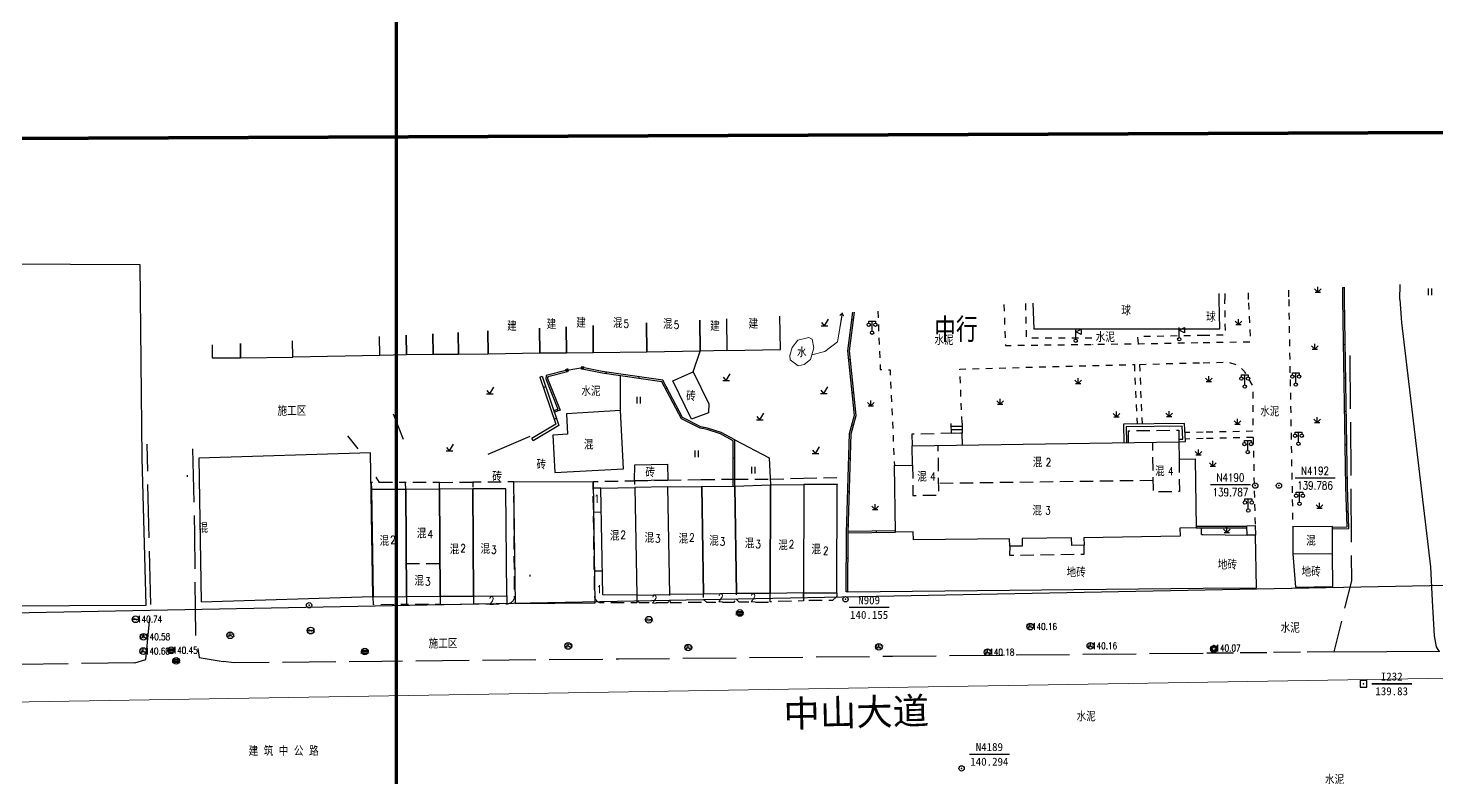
# Model space of a CAD drawing. Extents: x 529262 to 576451, y 2694391 to 2717535.
# Drawn here: x 566188.9 to 566400.1, y 2709680.9 to 2709793.3 of the extents above; entities that cross this region are included whole.
import ezdxf
from ezdxf.enums import TextEntityAlignment as Align
from ezdxf.xclip import XClip

# ---------------------------------------------------------------- set-up
doc = ezdxf.new("R2010")
doc.units = 0
doc.header["$XCLIPFRAME"] = 0
for name, pattern in [('X2', [10, 8, -2]), ('X3', [5, 4, -1]), ('X5', [3, 2, -1]), ('X6', [2, 1, -1])]:
    doc.linetypes.add(name, pattern=pattern)
for name, color, linetype in [('a红线图', 1, 'Continuous'), ('COMPONENT', 8, 'Continuous'), ('DLDW', 8, 'Continuous'), ('DLSS', 4, 'Continuous'), ('DMTZ', 8, 'Continuous'), ('GCD', 8, 'Continuous'), ('GXYZ', 8, 'Continuous'), ('JMD', 8, 'Continuous'), ('KZD', 8, 'Continuous'), ('PP-COM', 7, 'Continuous'), ('RD-中线', 40, 'Continuous'), ('RD-红线', 7, 'Continuous'), ('RD-路名', 7, 'Continuous'), ('ZBTZ', 8, 'Continuous'), ('ZJ', 7, 'Continuous')]:
    doc.layers.add(name, color=color, linetype=linetype)
doc.layers.add('SXSS', color=5, linetype='Continuous', lineweight=0)
doc.layers.add('尺寸标注', color=7, linetype='Continuous', lineweight=18)
doc.styles.add('HZ', font='rs.shx', dxfattribs={"width": 0.8, "bigfont": 'hztxt.shx'})
doc.styles.add('romanc', font='romanc.shx', dxfattribs={"width": 0.8})
doc.styles.add('宋体', font='', dxfattribs={"width": 0.75})
doc.styles.add('黑体', font='simhei.ttf')
doc.styles.get('宋体').set_extended_font_data('SimSun')
doc.linetypes.add('10421', pattern='A,2,[150,AAA.SHX,S=0.5,R=0,X=0,Y=0.5],1e-11', length=2)
doc.linetypes.add('1161', pattern='A,0,[149,AAA.SHX,S=0.15,R=0,X=0,Y=0],-1.6', length=1.6)
doc.linetypes.add('445', pattern='A,8,-0.5,[147,AAA.SHX,S=1,R=0,X=0,Y=0],-1.5', length=10)

# ---------------------------------------------------------------- blocks, each defined once
blk = doc.blocks.new('A$C19FD0107')
at = {"layer": 'RD-中线', "color": 8, "linetype": 'Continuous', "flags": 128}
for points in [[(-4490.73, 14139.44, 0), (-4490.29, 14139.42)], [(-3818.25, 14086.17, 0), (-3817.74, 14086.17)]]:
    blk.add_lwpolyline(points, format="xyb", dxfattribs=at)
at = {"layer": 'RD-红线', "color": 8, "linetype": 'Continuous', "flags": 128}
blk.add_lwpolyline([(-4373.42, 15323.41), (-4876.44, 15313.69)], dxfattribs=at)
blk = doc.blocks.new('GC200')
at = {"linetype": 'Continuous', "const_width": 0.2, "flags": 128}
blk.add_lwpolyline([(-0.1, 0, 1), (0.1, 0, 1)], format="xyb", close=True, dxfattribs=at)
blk = doc.blocks.new('gc019')
for p, q in [((0, 0.5), (0, 3.5)), ((0, 2.7), (1.6, 3.5)), ((1.6, 1.9), (0, 2.7)), ((1.6, 3.5), (1.6, 1.9))]:
    blk.add_line(p, q)
blk.add_circle((0, 0), 0.5)
blk = doc.blocks.new('gc097')
at = {"color": 8}
for p, q in [((-1, 2.9), (-1, 3.5)), ((-1, 3.5), (1, 3.5)), ((0, 0.5), (0, 3.5)), ((1, 3.5), (1, 2.9))]:
    blk.add_line(p, q, dxfattribs=at)
for centre in [(-1, 2.4), (0, 0), (1, 2.4)]:
    blk.add_circle(centre, 0.5, dxfattribs=at)
blk = doc.blocks.new('gc086')
at = {"color": 8}
for p, q in [((0, 0), (7, 0)), ((7, 0), (6.18, 0.57)), ((7, 0), (6.18, -0.57))]:
    blk.add_line(p, q, dxfattribs=at)
blk = doc.blocks.new('gc124')
at = {"color": 8}
for p, q in [((-1, 1), (0, 0)), ((-0.8, 0), (0.8, 0)), ((0, 0), (0, 1.6)), ((0, 0), (1, 1))]:
    blk.add_line(p, q, dxfattribs=at)
blk = doc.blocks.new('gc002')
at = {"color": 8, "const_width": 1}
blk.add_lwpolyline([(-0.5, 0), (0.5, 0)], dxfattribs=at)
blk = doc.blocks.new('gc121')
at = {"color": 8}
for p, q in [((-0.5, -1), (-0.5, 1)), ((0.5, -1), (0.5, 1))]:
    blk.add_line(p, q, dxfattribs=at)
blk = doc.blocks.new('gc123')
at = {"color": 8}
for p, q in [((-1, 0), (1, 0)), ((0, 0), (-0.8, 1)), ((0, 0), (1.2, 2))]:
    blk.add_line(p, q, dxfattribs=at)
blk = doc.blocks.new('gc117')
at = {"color": 8}
blk.add_circle((0, 0), 0.8, dxfattribs=at)
blk.add_point((0, 0), dxfattribs=at)
blk = doc.blocks.new('gc115')
at = {"color": 8}
blk.add_lwpolyline([(-1, -1), (1, -1), (1, 1), (-1, 1)], close=True, dxfattribs=at)
blk.add_point((0, 0), dxfattribs=at)
blk = doc.blocks.new('gcbj0101')
blk.add_line((-1, 0), (1, 0))
blk.add_circle((0, 0), 1)
blk = doc.blocks.new('gcbj0103')
for p, q in [((-1, 0), (1, 0)), ((-0.9, 0.43), (0.9, 0.43)), ((-0.88, -0.47), (0.88, -0.47))]:
    blk.add_line(p, q)
blk.add_circle((0, 0), 1)
blk = doc.blocks.new('gcbj0107')
for q in [(-0.87, -0.5), (0, 1), (0.87, -0.5)]:
    blk.add_line((0, 0), q)
blk.add_circle((0, 0), 1)
blk = doc.blocks.new('*U11')
at = {"linetype": 'Continuous'}
for points in [[(-1.14, -0.07), (-0.87, -0.76), (-1.13, 0.09)], [(-1.13, 0.09), (-0.73, -0.88), (-1.09, 0.24)], [(-0.73, -0.88), (-1.13, 0.09), (-0.87, -0.76)], [(-0.36, 0.24), (-0.55, 0.84), (-1.09, 0.24)], [(-0.73, 0.74), (-1.09, 0.24), (-0.55, 0.84)], [(-1.09, 0.24), (-0.73, 0.74), (-1.01, 0.43)], [(-0.5, -0.19), (-1.09, 0.24), (-0.73, -0.88)], [(-0.88, 0.6), (-1.01, 0.43), (-0.73, 0.74)], [(-0.55, 0.84), (-0.36, 0.24), (-0.35, 0.91)], [(-0.14, 0.93), (-0.35, 0.91), (-0.36, 0.24)], [(-0.14, 0.93), (0.09, 0.24), (0.07, 0.91)], [(0.81, 0.24), (0.07, 0.91), (0.09, 0.24)], [(0.07, 0.91), (0.81, 0.24), (0.27, 0.84)], [(0.22, -0.19), (0.45, -0.88), (0.81, 0.24)], [(0.73, 0.43), (0.27, 0.84), (0.81, 0.24)], [(0.27, 0.84), (0.73, 0.43), (0.45, 0.74)], [(0.6, 0.6), (0.45, 0.74), (0.73, 0.43)], [(0.59, -0.76), (0.81, 0.24), (0.45, -0.88)], [(0.81, 0.24), (0.59, -0.76), (0.85, 0.09)], [(0.7, -0.61), (0.85, 0.09), (0.59, -0.76)], [(0.85, 0.09), (0.7, -0.61), (0.86, -0.07)], [(-0.87, -0.76), (-1.14, -0.07), (-0.98, -0.61)], [(-1.12, -0.26), (-0.98, -0.61), (-1.14, -0.07)], [(-0.98, -0.61), (-1.12, -0.26), (-1.07, -0.44)], [(-0.73, -0.88), (-0.55, -0.98), (-0.14, -0.45)], [(-0.35, -1.05), (-0.14, -0.45), (-0.55, -0.98)], [(-0.14, -0.45), (-0.35, -1.05), (0.45, -0.88)], [(-0.14, -1.07), (0.45, -0.88), (-0.35, -1.05)], [(0.45, -0.88), (-0.14, -1.07), (0.27, -0.98)], [(0.07, -1.05), (0.27, -0.98), (-0.14, -1.07)], [(0.79, -0.44), (0.86, -0.07), (0.7, -0.61)], [(0.86, -0.07), (0.79, -0.44), (0.84, -0.26)]]:
    blk.add_solid(points, dxfattribs=at)
blk = doc.blocks.new('gcbj0112')
at = {"linetype": 'Continuous'}
for p, q in [((-1.09, 0.24), (-0.5, -0.19)), ((-0.36, 0.24), (-1.09, 0.24)), ((-0.14, 0.93), (-0.36, 0.24)), ((0.09, 0.24), (-0.14, 0.93)), ((0.81, 0.24), (0.09, 0.24)), ((0.22, -0.19), (0.81, 0.24)), ((-0.5, -0.19), (-0.73, -0.88)), ((-0.73, -0.88), (-0.14, -0.45)), ((-0.14, -0.45), (0.45, -0.88)), ((0.45, -0.88), (0.22, -0.19))]:
    blk.add_line(p, q, dxfattribs=at)
blk.add_circle((-0.14, -0.07), 1, dxfattribs=at)
for p in [(-1.09, 0.24), (-0.14, 0.93), (0.81, 0.24), (-0.73, -0.88), (0.45, -0.88)]:
    blk.add_point(p, dxfattribs=at)
blk.add_blockref('*U11', (0, 0), dxfattribs=at)

msp = doc.modelspace()

# ---------------------------------------------------------------- linework, layer by layer
at = {"const_width": 0.5}
for points in [[(565672.321, 2710278.301), (565672.585, 2709559.658), (565998.518, 2709559.806), (565998.431, 2709633.053), (566244.06, 2709633.048), (566244.009, 2710277.359), (565672.321, 2710278.301)], [(566028.964, 2709839.461), (565876.265, 2709839.261), (565876.394, 2709267.88), (566408.228, 2709267.964), (566408.154, 2709339.933), (566653.935, 2709340), (566653.753, 2709778.668), (566028.899, 2709776.063), (566028.964, 2709839.461)]]:
    msp.add_lwpolyline(points, dxfattribs=at)
at = {"layer": 'a红线图', "color": 8, "linetype": 'Continuous', "lineweight": 0, "flags": 128}
msp.add_lwpolyline([(564727.349, 2709667.84), (566620.304, 2709699.43)], dxfattribs=at)
msp.add_lwpolyline([(564727.349, 2709667.84), (566620.304, 2709699.43)], dxfattribs=at)
at = {"layer": 'DLDW', "color": 252, "linetype": '1161', "flags": 128}
for points in [[(566367.423, 2709752.568), (566367.403, 2709753.454)], [(566339.47, 2709752.03), (566339.614, 2709748.164), (566364.998, 2709748.176)], [(566364.998, 2709748.176), (566367.518, 2709748.177), (566367.423, 2709752.568)]]:
    msp.add_lwpolyline(points, dxfattribs=at)
at = {"layer": 'DLSS', "linetype": 'X6', "flags": 128}
for points, elevation in [([(566368.268, 2709753.499), (566368.283, 2709752.568)], 138.951), ([(566371.819, 2709752.568), (566371.791, 2709753.678)], 138.951), ([(566377.808, 2709753.985), (566377.84, 2709752.568)], 138.882), ([(566316.246, 2709750.846), (566316.615, 2709742.099), (566318.082, 2709742.024), (566318.735, 2709727.672)], 138.967), ([(566335.14, 2709751.809), (566335.379, 2709745.679), (566355.331, 2709745.946), (566364.998, 2709746.124)], 138.963), ([(566338.379, 2709751.974), (566338.505, 2709746.825), (566348.422, 2709746.82), (566348.435, 2709745.82)], 138.963), ([(566364.998, 2709746.124), (566372.158, 2709746.255), (566371.819, 2709752.568)], 138.963), ([(566364.998, 2709747.229), (566368.365, 2709747.292), (566368.283, 2709752.568)], 138.955), ([(566377.84, 2709752.568), (566378.451, 2709718.471)], 138.882), ([(566355.331, 2709745.946), (566355.218, 2709747.047), (566364.998, 2709747.229)], 138.955), ([(566354.703, 2709742.831), (566355.107, 2709733.886)], 138.928), ([(566355.469, 2709742.851), (566355.877, 2709733.896)], 138.932), ([(566364.998, 2709732.673), (566362.314, 2709732.624)], 139.437), ([(566372.477, 2709732.811), (566364.998, 2709732.673)], 139.437), ([(566372.498, 2709731.888), (566364.998, 2709731.711)], 139.47), ([(566364.998, 2709731.711), (566362.365, 2709731.649)], 139.47)]:
    msp.add_lwpolyline(points, dxfattribs=dict(at, elevation=elevation))
at = {"layer": 'DLSS', "linetype": 'Continuous', "flags": 128}
for points, elevation in [([(566394.523, 2709752.568), (566394.561, 2709754.839)], 139.326), ([(566394.523, 2709752.568), (566394.767, 2709749.13), (566399.109, 2709712.467), (566399.35, 2709707.416)], 139.625), ([(566399.35, 2709707.416), (566399.663, 2709702.166), (566399.943, 2709700.485), (566400.345, 2709699.862)], 139.625)]:
    msp.add_lwpolyline(points, dxfattribs=dict(at, elevation=elevation))
at = {"layer": 'DLSS', "linetype": 'X6', "flags": 128}
for points in [[(566328.875, 2709734.021), (566328.555, 2709742.148), (566354.703, 2709742.831)], [(566355.469, 2709742.851), (566364.998, 2709743.099)], [(566364.998, 2709743.099), (566368.702, 2709743.196), (566369.956, 2709742.803), (566370.646, 2709742.343), (566371.169, 2709741.852), (566372.44, 2709739.6), (566372.477, 2709732.811)], [(566372.498, 2709731.888), (566372.811, 2709718.69)]]:
    msp.add_lwpolyline(points, dxfattribs=at)
at = {"layer": 'DLSS', "linetype": 'X2', "elevation": 140.113, "flags": 128}
msp.add_lwpolyline([(566387.033, 2709744.167), (566387.237, 2709710.368), (566384.59, 2709699.722)], dxfattribs=at)
at = {"layer": 'DLSS', "linetype": 'X2', "flags": 128}
for points in [[(566204.887, 2709698.108), (566206.527, 2709698.575), (566207.277, 2709706.346), (566206.692, 2709730.879)], [(566213.515, 2709730.197), (566213.808, 2709717.287), (566213.954, 2709702.309), (566214.526, 2709698.912), (566218.081, 2709698.299)], [(566204.887, 2709698.108), (566187.443, 2709697.855), (566168.499, 2709697.734), (566161.413, 2709697.707)], [(566364.998, 2709699.519), (566318.442, 2709699.045), (566277.409, 2709698.642), (566241.898, 2709698.309), (566219.778, 2709698.088), (566218.081, 2709698.299)]]:
    msp.add_lwpolyline(points, dxfattribs=at)
at = {"layer": 'DLSS', "linetype": 'X3', "flags": 128}
msp.add_lwpolyline([(566384.59, 2709699.722), (566364.998, 2709699.519)], dxfattribs=at)
at = {"layer": 'DMTZ', "linetype": '10421', "flags": 128}
for points, elevation in [([(566243.584, 2709735.419), (566245.113, 2709731.65)], 139.956), ([(566264.055, 2709732.011), (566257.796, 2709729.341)], 139.762)]:
    msp.add_lwpolyline(points, dxfattribs=dict(at, elevation=elevation))
at = {"layer": 'JMD', "linetype": 'Continuous'}
for p, q in [((566385.976, 2709752.568), (566385.944, 2709754.4)), ((566386.195, 2709754.329), (566385.945, 2709754.325)), ((566386.254, 2709750.804, 140.106), (566386.004, 2709750.8, 140.106)), ((566312.601, 2709749.49, 140.525), (566312.353, 2709749.522, 140.525)), ((566386.334, 2709745.805, 140.106), (566386.084, 2709745.801, 140.106)), ((566312.132, 2709743.561, 140.098), (566311.884, 2709743.534, 140.098)), ((566265.564, 2709740.947, 139.865), (566265.942, 2709741.076, 139.865)), ((566266.507, 2709740.962, 140.379), (566266.755, 2709740.93, 140.379)), ((566275.453, 2709741.691, 138.122), (566275.418, 2709741.444, 138.122)), ((566280.403, 2709740.99, 138.122), (566280.368, 2709740.743, 138.122)), ((566386.415, 2709740.806, 140.106), (566386.165, 2709740.802, 140.106)), ((566266.096, 2709739.384, 139.865), (566266.475, 2709739.513, 139.865)), ((566284.645, 2709739.279, 138.122), (566284.424, 2709739.162, 138.122)), ((566312.658, 2709738.588, 140.098), (566312.409, 2709738.562, 140.098)), ((566268.191, 2709736.087, 140.379), (566268.284, 2709735.855, 140.379)), ((566267.708, 2709734.651, 139.865), (566268.086, 2709734.78, 139.865)), ((566327.271, 2709732.505), (566327.238, 2709733.998)), ((566328.875, 2709734.021), (566328.896, 2709732.541)), ((566386.495, 2709735.806, 140.106), (566386.245, 2709735.802, 140.106)), ((566290.073, 2709733.432, 138.977), (566290.024, 2709733.186, 138.977)), ((566312.578, 2709733.668, 140.098), (566312.338, 2709733.737, 140.098)), ((566328.882, 2709733.541), (566327.249, 2709733.514)), ((566328.889, 2709733.041), (566327.26, 2709733.009)), ((566328.896, 2709732.541), (566327.271, 2709732.505)), ((566264.575, 2709731.394, 139.865), (566264.37, 2709731.738, 139.187)), ((566386.576, 2709730.807, 140.106), (566386.326, 2709730.803, 140.106)), ((566294.814, 2709728.76, 138.977), (566294.564, 2709728.759, 138.977)), ((566312.118, 2709728.719, 140.098), (566311.868, 2709728.726, 140.098)), ((566212.731, 2709726.257, 140.268), (566212.719, 2709726.007, 140.268)), ((566386.656, 2709725.808, 140.106), (566386.406, 2709725.804, 140.106)), ((566311.97, 2709723.721, 140.098), (566311.72, 2709723.729, 140.098)), ((566386.782, 2709720.809, 140.106), (566386.532, 2709720.802, 140.106)), ((566311.823, 2709718.723, 140.098), (566311.573, 2709718.731, 140.098)), ((566316.041, 2709717.65, 140.054), (566316.036, 2709717.9, 140.054)), ((566368.538, 2709718.324, 140.206), (566368.538, 2709718.574, 140.206)), ((566311.772, 2709713.724, 140.098), (566311.522, 2709713.725, 140.098)), ((566264.117, 2709711.02, 140.055), (566264.116, 2709711.27, 140.055)), ((566311.751, 2709708.724, 140.098), (566311.501, 2709708.725, 140.098))]:
    msp.add_line(p, q, dxfattribs=at)
at = {"layer": 'JMD', "linetype": 'Continuous', "flags": 128}
for points in [[(566101.227, 2709758.29), (566101.972, 2709728.814), (566126.191, 2709706.381), (566206.541, 2709706.757), (566205.986, 2709728.801), (566205.658, 2709757.793)], [(566214.45, 2709728.802), (566214.821, 2709707.221), (566240.545, 2709708.023), (566240.175, 2709729.604)], [(566261.678, 2709725.217), (566273.55, 2709725.294), (566273.8, 2709707.044), (566261.928, 2709706.967)]]:
    msp.add_lwpolyline(points, close=True, dxfattribs=at)
msp.add_lwpolyline([(566386.225, 2709752.568), (566386.193, 2709754.413)], dxfattribs=at)
for points, elevation in [([(566384.407, 2709718.445), (566386.598, 2709718.497), (566386.428, 2709724.485), (566385.975, 2709752.564)], 140.106), ([(566384.413, 2709718.195), (566386.855, 2709718.253), (566386.678, 2709724.491), (566386.225, 2709752.568)], 140.106), ([(566273.554, 2709748.669), (566273.598, 2709744.586), (566269.581, 2709744.525), (566269.531, 2709748.463)], -0.068), ([(566281.548, 2709749.076), (566281.599, 2709744.689), (566273.598, 2709744.586), (566273.554, 2709748.669)], -0.068), ([(566289.57, 2709749.485), (566289.64, 2709744.853), (566281.599, 2709744.689), (566281.548, 2709749.076)], -0.068), ([(566293.557, 2709749.689), (566293.635, 2709744.924), (566289.64, 2709744.853), (566289.573, 2709749.485)], -0.068), ([(566293.557, 2709749.689), (566293.635, 2709744.924), (566301.68, 2709745.056), (566301.579, 2709750.098)], -0.068), ([(566311.742, 2709744.875), (566312.502, 2709750.655)], 140.525), ([(566311.994, 2709744.872), (566312.755, 2709750.668)], 140.525), ([(566245.532, 2709747.24), (566245.573, 2709744.295), (566241.576, 2709744.191), (566241.538, 2709747.036)], -0.068), ([(566249.554, 2709747.445), (566249.604, 2709744.305), (566245.573, 2709744.295), (566245.532, 2709747.24)], -0.068), ([(566253.335, 2709747.637), (566253.382, 2709744.313), (566249.604, 2709744.305), (566249.554, 2709747.445)], -0.068), ([(566257.783, 2709747.864), (566257.848, 2709744.39), (566253.382, 2709744.313), (566253.335, 2709747.637)], -0.068), ([(566265.541, 2709748.26), (566265.583, 2709744.535), (566257.848, 2709744.39), (566257.783, 2709747.864)], -0.068), ([(566269.531, 2709748.463), (566269.581, 2709744.525), (566265.583, 2709744.535), (566265.541, 2709748.26)], -0.068), ([(566216.47, 2709745.758), (566216.481, 2709743.827), (566220.714, 2709743.814), (566220.688, 2709745.973)], 139.982), ([(566220.688, 2709745.973), (566220.714, 2709743.814), (566228.548, 2709743.929), (566228.518, 2709746.372)], 139.982), ([(566311.501, 2709708.725), (566311.539, 2709717.581), (566311.979, 2709732.481), (566312.762, 2709735.223), (566311.742, 2709744.875)], 140.098), ([(566311.751, 2709708.724), (566311.789, 2709717.577), (566312.228, 2709732.442), (566313.016, 2709735.201), (566311.994, 2709744.872)], 140.098), ([(566286.986, 2709734.861), (566284.01, 2709740.479), (566274.948, 2709741.763), (566272, 2709742.387)], 138.122), ([(566265.564, 2709740.947), (566267.969, 2709733.884), (566264.37, 2709731.738)], 139.865), ([(566265.942, 2709741.076), (566268.452, 2709733.706), (566264.575, 2709731.394)], 139.865), ([(566269.673, 2709741.971), (566266.535, 2709741.182), (566266.471, 2709740.68), (566268.281, 2709736.124)], 140.379), ([(566269.734, 2709741.729), (566266.761, 2709740.981), (566266.727, 2709740.712), (566268.605, 2709735.984)], 140.379), ([(566286.802, 2709734.673), (566283.848, 2709740.249), (566274.904, 2709741.517), (566271.948, 2709742.142)], 138.122), ([(566268.281, 2709736.123), (566267.708, 2709735.892)], 140.379), ([(566268.606, 2709735.984), (566267.801, 2709735.66)], 140.379), ([(566294.557, 2709731.405), (566292.644, 2709732.419), (566290.665, 2709733.06), (566289.609, 2709733.268), (566286.802, 2709734.673)], 138.977), ([(566294.807, 2709731.556), (566292.742, 2709732.65), (566290.728, 2709733.302), (566289.691, 2709733.507), (566286.986, 2709734.861)], 138.977), ([(566361.358, 2709731.219), (566362.385, 2709731.273), (566362.244, 2709733.977), (566353.092, 2709733.86), (566353.131, 2709731.103)], 140.219), ([(566361.361, 2709731.611), (566361.967, 2709731.643), (566361.866, 2709733.574), (566353.495, 2709733.467), (566353.528, 2709731.109)], 140.219), ([(566294.575, 2709724.563), (566294.557, 2709731.405)], 138.977), ([(566294.825, 2709724.566), (566294.807, 2709731.556)], 138.977), ([(566310.11, 2709708.56), (566310.156, 2709724.824), (566310.156, 2709724.929)], 140.409), ([(566311.784, 2709717.827), (566318.872, 2709717.948)], 140.054), ([(566311.789, 2709717.577), (566318.875, 2709717.698)], 140.054), ([(566363.945, 2709718.584), (566364.998, 2709718.582)], 140.206), ([(566363.948, 2709718.334), (566364.998, 2709718.332)], 140.206), ([(566364.998, 2709718.582), (566371.591, 2709718.568)], 140.206), ([(566364.998, 2709718.332), (566371.598, 2709718.318)], 140.206)]:
    msp.add_lwpolyline(points, dxfattribs=dict(at, elevation=elevation))
for points, elevation in [([(566285.501, 2709740.395), (566288.559, 2709741.74), (566290.937, 2709736.927), (566290.88, 2709735.573), (566288.311, 2709734.636)], 139.016), ([(566269.552, 2709735.438), (566269.731, 2709732.387), (566267.531, 2709732.257), (566267.823, 2709726.617), (566278.119, 2709727.204), (566277.648, 2709735.915)], 140.21), ([(566321.577, 2709716.538), (566321.567, 2709717.736), (566318.875, 2709717.698), (566318.735, 2709727.672), (566321.45, 2709727.733), (566321.385, 2709730.655), (566361.358, 2709731.219), (566361.416, 2709728.628), (566363.826, 2709728.682), (566363.948, 2709718.334), (566361.54, 2709718.3), (566361.574, 2709717.064), (566347.149, 2709716.861), (566347.165, 2709715.718), (566345.315, 2709715.693), (566345.299, 2709716.834), (566337.873, 2709716.73), (566337.889, 2709715.59), (566336.029, 2709715.568), (566336.013, 2709716.703)], 140.219), ([(566279.819, 2709727.802), (566284.71, 2709727.897), (566284.757, 2709725.481), (566279.787, 2709725.385)], 138.949), ([(566245.573, 2709708.023), (566245.466, 2709724.11), (566240.336, 2709724.076), (566240.61, 2709708.002)], 140.952), ([(566250.656, 2709708.089), (566250.549, 2709724.144), (566245.466, 2709724.11), (566245.573, 2709708.023)], 140.44), ([(566255.644, 2709708.11), (566255.537, 2709724.177), (566250.549, 2709724.144), (566250.656, 2709708.089)], 140.498), ([(566260.641, 2709708.161), (566260.46, 2709724.21), (566255.537, 2709724.177), (566255.644, 2709708.11)], 140.507), ([(566280.116, 2709708.248), (566275.019, 2709708.283), (566274.717, 2709724.311), (566279.802, 2709724.373)], 142.148), ([(566284.777, 2709724.47), (566279.802, 2709724.373), (566280.116, 2709708.248), (566285.091, 2709708.339)], 141.746), ([(566290.109, 2709708.374), (566285.091, 2709708.339), (566284.777, 2709724.47), (566289.84, 2709724.515)], 142.077), ([(566295.085, 2709708.481), (566290.109, 2709708.374), (566289.84, 2709724.515), (566294.825, 2709724.566)], 141.058), ([(566300.091, 2709708.478), (566295.085, 2709708.481), (566294.825, 2709724.566), (566300.135, 2709724.792)], 141.067), ([(566305.092, 2709708.574), (566300.091, 2709708.478), (566300.135, 2709724.792), (566305.138, 2709724.838)], 140.409), ([(566310.11, 2709708.611), (566310.156, 2709724.824), (566305.138, 2709724.838), (566305.092, 2709708.574)], 139.776), ([(566372.811, 2709718.69), (566372.851, 2709717.257), (566371.628, 2709717.257), (566371.589, 2709718.656)], 140.057), ([(566384.423, 2709714.494), (566384.402, 2709718.517), (566378.451, 2709718.471), (566378.466, 2709714.46)], 141.656)]:
    msp.add_lwpolyline(points, close=True, dxfattribs=dict(at, elevation=elevation))
at = {"layer": 'JMD', "linetype": 'X5', "flags": 128}
for points, elevation in [([(566328.921, 2709730.761), (566328.896, 2709732.541), (566321.346, 2709732.372), (566321.385, 2709730.655)], 143.19), ([(566353.83, 2709731.113), (566353.805, 2709732.902), (566361.374, 2709732.975), (566361.358, 2709731.219)], 142.857), ([(566321.45, 2709727.733), (566321.514, 2709723.201), (566325.399, 2709723.256), (566325.299, 2709730.719)], 140.219), ([(566361.416, 2709728.628), (566361.463, 2709723.765), (566357.569, 2709723.71), (566357.463, 2709731.164)], 140.219), ([(566279.787, 2709725.385), (566284.757, 2709725.481), (566284.777, 2709724.47)], 142.148), ([(566284.757, 2709725.481), (566289.822, 2709725.566), (566289.84, 2709724.515)], 142.148), ([(566289.822, 2709725.566), (566294.807, 2709725.646), (566294.825, 2709724.566)], 142.148), ([(566294.807, 2709725.646), (566300.137, 2709725.632), (566300.135, 2709724.792)], 142.148), ([(566300.137, 2709725.632), (566305.123, 2709725.803), (566305.138, 2709724.838)], 142.148), ([(566305.123, 2709725.803), (566310.139, 2709725.879), (566310.156, 2709724.824)], 142.148), ([(566357.544, 2709725.437), (566325.376, 2709724.983)], 140.362), ([(566245.466, 2709724.11), (566245.462, 2709725.142), (566240.282, 2709725.124), (566240.336, 2709724.076)], 140.44), ([(566250.549, 2709724.144), (566250.545, 2709725.159), (566245.462, 2709725.142)], 140.44), ([(566250.545, 2709725.159), (566255.53, 2709725.176)], 140.44), ([(566274.717, 2709724.311), (566273.564, 2709724.294)], 142.104), ([(566273.616, 2709720.697), (566274.784, 2709720.719)], 144.302), ([(566336.029, 2709715.568), (566335.996, 2709714.233), (566347.183, 2709714.391), (566347.165, 2709715.718)], 142.197), ([(566245.54, 2709712.972), (566250.623, 2709713.005)], 153.289), ([(566273.744, 2709711.872), (566274.951, 2709711.894)], 143.897), ([(566305.092, 2709708.574), (566305.124, 2709707.376), (566300.097, 2709707.242), (566300.091, 2709708.478)], 139.776), ([(566310.11, 2709708.611), (566310.089, 2709708.047), (566309.478, 2709707.456), (566305.743, 2709707.443), (566305.11, 2709707.893), (566305.092, 2709708.574)], 139.776), ([(566245.573, 2709708.023), (566245.582, 2709706.842), (566240.644, 2709706.804), (566240.61, 2709708.002)], 140.952), ([(566250.656, 2709708.089), (566250.645, 2709706.852), (566245.582, 2709706.842)], 140.44), ([(566250.645, 2709706.852), (566255.653, 2709706.918)], 140.44), ([(566260.641, 2709708.161), (566260.645, 2709706.956)], 140.507), ([(566280.105, 2709707.485), (566280.456, 2709707.118), (566284.766, 2709707.151), (566285.071, 2709707.441), (566285.091, 2709708.339)], 142.148), ([(566285.071, 2709707.441), (566285.099, 2709707.138), (566290.128, 2709707.222), (566290.109, 2709708.374)], 142.148), ([(566290.122, 2709707.6), (566290.567, 2709707.209), (566294.716, 2709707.179), (566295.066, 2709707.604), (566295.085, 2709708.481)], 142.148), ([(566295.066, 2709707.604), (566295.414, 2709707.233), (566299.785, 2709707.204), (566300.088, 2709707.676)], 142.148)]:
    msp.add_lwpolyline(points, dxfattribs=dict(at, elevation=elevation))
at = {"layer": 'JMD', "linetype": '445', "elevation": 138.977, "flags": 128}
msp.add_lwpolyline([(566294.807, 2709731.556), (566299.951, 2709728.847), (566300.135, 2709724.792)], dxfattribs=at)
at = {"layer": 'JMD', "linetype": 'X5', "flags": 128}
for points, elevation in [([(566255.644, 2709708.11), (566255.653, 2709706.918), (566260.645, 2709706.956, 0.3411012), (566261.799, 2709707.861), (566261.678, 2709725.217), (566255.53, 2709725.176), (566255.537, 2709724.177)], 140.498), ([(566280.116, 2709708.248), (566280.1, 2709707.103), (566274.648, 2709707.085, -0.3558526), (566273.797, 2709708.218), (566273.55, 2709725.294), (566279.787, 2709725.385), (566279.802, 2709724.373)], 142.148)]:
    msp.add_lwpolyline(points, format="xyb", dxfattribs=dict(at, elevation=elevation))
at = {"layer": 'KZD', "linetype": 'Continuous'}
for p, q in [((566384.79, 2709725.79, 139.786), (566378.79, 2709725.79, 139.786)), ((566372.107, 2709724.776, 139.787), (566366.107, 2709724.776, 139.787)), ((566317.945, 2709706.369, 140.155), (566311.945, 2709706.369, 140.155)), ((566390.286, 2709694.932), (566396.286, 2709694.932)), ((566396.286, 2709694.932, 139.83), (566390.286, 2709694.932, 139.83)), ((566335.969, 2709684.366, 140.294), (566329.969, 2709684.366, 140.294))]:
    msp.add_line(p, q, dxfattribs=at)
at = {"layer": 'SXSS', "color": 8, "linetype": 'Continuous', "flags": 128}
msp.add_lwpolyline([(566306.354, 2709744.277), (566308.306, 2709744.773), (566310.217, 2709746.213), (566310.958, 2709750.504), (566310.965, 2709750.576)], dxfattribs=at)
msp.add_lwpolyline([(566304.26, 2709746.489), (566303.391, 2709745.389), (566303.043, 2709744.173), (566303.126, 2709743.537), (566304.318, 2709742.61), (566305.224, 2709742.832), (566306.172, 2709743.594), (566306.635, 2709745.331), (566306.404, 2709746.604), (566305.882, 2709746.894)], close=True, dxfattribs=at)
at = {"layer": 'ZBTZ', "linetype": '1161', "flags": 128}
for points in [[(566288.559, 2709741.74), (566289.64, 2709744.853)], [(566241.576, 2709744.191), (566241.576, 2709744.191), (566228.548, 2709743.929)], [(566269.673, 2709741.971), (566272, 2709742.387)], [(566277.648, 2709735.915), (566277.684, 2709741.123)], [(566238.349, 2709730.192), (566236.779, 2709732.12)], [(566240.97, 2709725.952), (566241.51, 2709725.128)], [(566384.59, 2709699.722), (566400.498, 2709699.864)]]:
    msp.add_lwpolyline(points, dxfattribs=at)
for points, elevation in [([(566364.784, 2709717.352), (566364.756, 2709718.332)], 140.17), ([(566364.784, 2709717.352), (566364.998, 2709717.349)], 140.17), ([(566364.998, 2709717.349), (566371.628, 2709717.257)], 140.17), ([(566364.998, 2709709.274), (566373.016, 2709709.357), (566372.851, 2709717.257)], 140.098), ([(566378.466, 2709714.46), (566378.873, 2709709.44), (566384.443, 2709709.531), (566384.423, 2709714.494)], 140.023), ([(566311.751, 2709708.724), (566364.998, 2709709.274)], 140.098)]:
    msp.add_lwpolyline(points, dxfattribs=dict(at, elevation=elevation))

# ---------------------------------------------------------------- block references
at = {"layer": 'COMPONENT', "linetype": 'Continuous', "xscale": 0.5, "yscale": 0.5}
for name, p in [('gcbj0101', (566204.975, 2709704.623)), ('gcbj0101', (566281.916, 2709704.567)), ('gcbj0103', (566295.557, 2709705.573)), ('gcbj0107', (566206.155, 2709702)), ('gcbj0107', (566219.162, 2709702.221)), ('gcbj0101', (566231.222, 2709702.926)), ('gcbj0107', (566339.108, 2709703.527)), ('gcbj0107', (566206.128, 2709699.863)), ('gcbj0103', (566210.316, 2709699.972)), ('gcbj0103', (566239.359, 2709699.786)), ('gcbj0107', (566269.823, 2709700.626)), ('gcbj0107', (566287.819, 2709700.39)), ('gcbj0107', (566316.386, 2709700.481)), ('gcbj0107', (566332.711, 2709699.693)), ('gcbj0107', (566348.111, 2709700.652)), ('gcbj0112', (566366.695, 2709700.231, 0.295)), ('gcbj0103', (566211.074, 2709698.409))]:
    msp.add_blockref(name, p, dxfattribs=at)
at = {"layer": 'DLDW', "color": 252, "linetype": 'Continuous', "xscale": 0.5, "yscale": 0.5, "zscale": 0.5}
for name, p in [('gc097', (566315.388, 2709747.582, 138.984)), ('gc019', (566345.909, 2709746.39, 138.963)), ('gc019', (566361.447, 2709746.622, 138.952)), ('gc097', (566371.251, 2709739.521, 139.307)), ('gc097', (566378.908, 2709739.826, 139.127)), ('gc097', (566379.307, 2709730.955, 139.539)), ('gc097', (566371.711, 2709729.701, 139.682)), ('gc097', (566379.464, 2709721.961, 139.847)), ('gc097', (566371.793, 2709720.937, 139.924))]:
    msp.add_blockref(name, p, dxfattribs=at)
at = {"layer": 'GCD', "linetype": 'Continuous'}
ref = msp.add_blockref('GC200', (566204.953, 2709704.626, 140.741), dxfattribs=dict(at, xscale=0.1999999999534339, yscale=0.1999999999534339, zscale=0.1999999999534339))
ref.add_attrib('height', '140.74', dxfattribs={"linetype": 'Continuous', "height": 1, "style": 'HZ', "width": 0.8}).set_placement((566205.193, 2709704.626, 140.741), align=Align.MIDDLE_LEFT)
ref = msp.add_blockref('GC200', (566204.953, 2709704.626, 140.741), dxfattribs=dict(at, xscale=0.1999999999534339, yscale=0.1999999999534339, zscale=0.1999999999534339))
ref.add_attrib('height', '140.74', dxfattribs={"linetype": 'Continuous', "height": 1, "style": 'HZ', "width": 0.8}).set_placement((566205.193, 2709704.626, 140.741), align=Align.MIDDLE_LEFT)
ref = msp.add_blockref('GC200', (566206.151, 2709702.002, 140.583), dxfattribs=dict(at, xscale=0.1999999999534339, yscale=0.1999999999534339, zscale=0.1999999999534339))
ref.add_attrib('height', '140.58', dxfattribs={"linetype": 'Continuous', "height": 1, "style": 'HZ', "width": 0.8}).set_placement((566206.391, 2709702.002, 140.583), align=Align.MIDDLE_LEFT)
ref = msp.add_blockref('GC200', (566206.151, 2709702.002, 140.583), dxfattribs=dict(at, xscale=0.1999999999534339, yscale=0.1999999999534339, zscale=0.1999999999534339))
ref.add_attrib('height', '140.58', dxfattribs={"linetype": 'Continuous', "height": 1, "style": 'HZ', "width": 0.8}).set_placement((566206.391, 2709702.002, 140.583), align=Align.MIDDLE_LEFT)
ref = msp.add_blockref('GC200', (566339.104, 2709703.534, 140.163), dxfattribs=dict(at, xscale=0.1999999999534339, yscale=0.1999999999534339, zscale=0.1999999999534339))
ref.add_attrib('height', '140.16', dxfattribs={"linetype": 'Continuous', "height": 1, "style": 'HZ', "width": 0.8}).set_placement((566339.344, 2709703.534, 140.163), align=Align.MIDDLE_LEFT)
ref = msp.add_blockref('GC200', (566339.104, 2709703.534, 140.163), dxfattribs=dict(at, xscale=0.1999999999534339, yscale=0.1999999999534339, zscale=0.1999999999534339))
ref.add_attrib('height', '140.16', dxfattribs={"linetype": 'Continuous', "height": 1, "style": 'HZ', "width": 0.8}).set_placement((566339.344, 2709703.534, 140.163), align=Align.MIDDLE_LEFT)
ref = msp.add_blockref('GC200', (566206.121, 2709699.867, 140.597), dxfattribs=dict(at, xscale=0.1999999999534339, yscale=0.1999999999534339, zscale=0.1999999999534339))
ref.add_attrib('height', '140.60', dxfattribs={"linetype": 'Continuous', "height": 1, "style": 'HZ', "width": 0.8}).set_placement((566206.361, 2709699.867, 140.597), align=Align.MIDDLE_LEFT)
ref = msp.add_blockref('GC200', (566206.121, 2709699.867, 140.597), dxfattribs=dict(at, xscale=0.1999999999534339, yscale=0.1999999999534339, zscale=0.1999999999534339))
ref.add_attrib('height', '140.60', dxfattribs={"linetype": 'Continuous', "height": 1, "style": 'HZ', "width": 0.8}).set_placement((566206.361, 2709699.867, 140.597), align=Align.MIDDLE_LEFT)
ref = msp.add_blockref('GC200', (566210.279, 2709699.972, 140.448), dxfattribs=dict(at, xscale=0.1999999999534339, yscale=0.1999999999534339, zscale=0.1999999999534339))
ref.add_attrib('height', '140.45', dxfattribs={"linetype": 'Continuous', "height": 1, "style": 'HZ', "width": 0.8}).set_placement((566210.519, 2709699.972, 140.448), align=Align.MIDDLE_LEFT)
ref = msp.add_blockref('GC200', (566210.279, 2709699.972, 140.448), dxfattribs=dict(at, xscale=0.1999999999534339, yscale=0.1999999999534339, zscale=0.1999999999534339))
ref.add_attrib('height', '140.45', dxfattribs={"linetype": 'Continuous', "height": 1, "style": 'HZ', "width": 0.8}).set_placement((566210.519, 2709699.972, 140.448), align=Align.MIDDLE_LEFT)
ref = msp.add_blockref('GC200', (566332.707, 2709699.691, 140.175), dxfattribs=dict(at, xscale=0.1999999999534339, yscale=0.1999999999534339, zscale=0.1999999999534339))
ref.add_attrib('height', '140.18', dxfattribs={"linetype": 'Continuous', "height": 1, "style": 'HZ', "width": 0.8}).set_placement((566332.947, 2709699.691, 140.175), align=Align.MIDDLE_LEFT)
ref = msp.add_blockref('GC200', (566332.707, 2709699.691, 140.175), dxfattribs=dict(at, xscale=0.1999999999534339, yscale=0.1999999999534339, zscale=0.1999999999534339))
ref.add_attrib('height', '140.18', dxfattribs={"linetype": 'Continuous', "height": 1, "style": 'HZ', "width": 0.8}).set_placement((566332.947, 2709699.691, 140.175), align=Align.MIDDLE_LEFT)
ref = msp.add_blockref('GC200', (566348.109, 2709700.659, 140.156), dxfattribs=dict(at, xscale=0.1999999999534339, yscale=0.1999999999534339, zscale=0.1999999999534339))
ref.add_attrib('height', '140.16', dxfattribs={"linetype": 'Continuous', "height": 1, "style": 'HZ', "width": 0.8}).set_placement((566348.349, 2709700.659, 140.156), align=Align.MIDDLE_LEFT)
ref = msp.add_blockref('GC200', (566348.109, 2709700.659, 140.156), dxfattribs=dict(at, xscale=0.1999999999534339, yscale=0.1999999999534339, zscale=0.1999999999534339))
ref.add_attrib('height', '140.16', dxfattribs={"linetype": 'Continuous', "height": 1, "style": 'HZ', "width": 0.8}).set_placement((566348.349, 2709700.659, 140.156), align=Align.MIDDLE_LEFT)
ref = msp.add_blockref('GC200', (566366.621, 2709700.319, 140.066), dxfattribs=dict(at, xscale=0.1999999999534339, yscale=0.1999999999534339, zscale=0.1999999999534339))
ref.add_attrib('height', '140.07', dxfattribs={"linetype": 'Continuous', "height": 1, "style": 'HZ', "width": 0.8}).set_placement((566366.861, 2709700.319, 140.066), align=Align.MIDDLE_LEFT)
ref = msp.add_blockref('GC200', (566366.621, 2709700.319, 140.066), dxfattribs=dict(at, xscale=0.1999999999534339, yscale=0.1999999999534339, zscale=0.1999999999534339))
ref.add_attrib('height', '140.07', dxfattribs={"linetype": 'Continuous', "height": 1, "style": 'HZ', "width": 0.8}).set_placement((566366.861, 2709700.319, 140.066), align=Align.MIDDLE_LEFT)
at = {"layer": 'JMD', "linetype": 'Continuous'}
for p, xscale, yscale, zscale, rotation in [((566269.673, 2709741.971, 140.379), 0.5000000000752022, 0.5000000000752022, 0.5000000000752022, 285.7497155922349), ((566271.979, 2709742.312, 140.379), 0.5000000000886605, 0.5000000000886605, 0.5000000000886605, 264.1378341806541)]:
    msp.add_blockref('gc002', p, dxfattribs=dict(at, xscale=xscale, yscale=yscale, zscale=zscale, rotation=rotation))
at = {"layer": 'KZD', "linetype": 'Continuous', "xscale": 0.5, "yscale": 0.5, "zscale": 0.5}
for name, p in [('gc117', (566372.825, 2709724.675, 139.787)), ('gc117', (566376.377, 2709724.663, 139.786)), ('gc117', (566230.983, 2709706.726, 140.362)), ('gc117', (566311.402, 2709707.634, 140.155)), ('gc115', (566389.036, 2709694.932, 139.83)), ('gc117', (566328.811, 2709682.261, 140.294))]:
    msp.add_blockref(name, p, dxfattribs=at)
at = {"layer": 'KZD', "linetype": 'Continuous', "xscale": 0.5, "yscale": 0.5}
msp.add_blockref('gc115', (566389.036, 2709694.932, 139.83), dxfattribs=at)
at = {"layer": 'PP-COM'}
ref = msp.add_blockref('A$C19FD0107', (570997.993, 2694390.603), dxfattribs=at)
XClip(ref).set_block_clipping_path([(-9366.4383134884, 14428.6043910822), (-3328.4480743363, 17452.7484863754)])
at = {"layer": 'SXSS', "color": 8, "linetype": 'Continuous', "xscale": 0.4999999999464052, "yscale": 0.4999999999464052, "zscale": 0.4999999999464052, "rotation": 80.78180469953753}
msp.add_blockref('gc086', (566310.361, 2709747.076), dxfattribs=at)
at = {"layer": 'ZBTZ', "linetype": 'Continuous', "xscale": 0.5, "yscale": 0.5, "zscale": 0.5}
for name, p in [('gc124', (566382.204, 2709753.677)), ('gc121', (566399.065, 2709753.73, -138.77)), ('gc123', (566308.231, 2709748.635)), ('gc124', (566370.341, 2709748.804, -140.17)), ('gc124', (566381.754, 2709745.137, -140.17)), ('gc123', (566293.503, 2709740.452)), ('gc124', (566346.278, 2709739.964)), ('gc124', (566365.856, 2709740.264)), ('gc123', (566258.087, 2709738.436)), ('gc123', (566308.148, 2709738.482)), ('gc121', (566280.411, 2709737.488)), ('gc124', (566315.189, 2709736.653)), ('gc124', (566334.591, 2709736.87)), ('gc123', (566298.573, 2709734.542)), ('gc124', (566352.049, 2709735.004)), ('gc124', (566359.916, 2709735.043, 0.224)), ('gc124', (566370.149, 2709733.877)), ('gc124', (566382.102, 2709734.114, -140.17)), ('gc123', (566252.053, 2709729.906)), ('gc121', (566289.092, 2709729.439)), ('gc123', (566306.881, 2709729.476)), ('gc124', (566364.301, 2709729.288, 0.224)), ('gc124', (566366.473, 2709727.569)), ('gc121', (566297.611, 2709726.985)), ('gc124', (566315.843, 2709721.078)), ('gc124', (566382.469, 2709721.303, -140.17)), ('gc124', (566368.583, 2709717.652))]:
    msp.add_blockref(name, p, dxfattribs=at)

# ---------------------------------------------------------------- texts
at = {"layer": 'DLDW', "color": 252, "linetype": '1161', "style": 'HZ', "width": 0.8}
for p in [(566353.469, 2709751.018), (566366.175, 2709750.055)]:
    msp.add_text('球', height=1.5, dxfattribs=at).set_placement(p, align=Align.MIDDLE)
at = {"layer": 'GXYZ', "linetype": 'Continuous', "style": '宋体'}
for s, p in [('供水', (566205.002, 2709704.597)), ('供水', (566281.943, 2709704.541)), ('雨水', (566295.56, 2709705.533)), ('通信', (566206.199, 2709702.05)), ('燃气', (566219.206, 2709702.271)), ('供水', (566231.249, 2709702.9)), ('通信', (566339.152, 2709703.578)), ('电力', (566206.172, 2709699.913)), ('雨水', (566210.318, 2709699.931)), ('电力', (566269.867, 2709700.676)), ('电力', (566287.863, 2709700.44)), ('电力', (566316.43, 2709700.531)), ('电力', (566348.155, 2709700.702)), ('雨水', (566211.076, 2709698.369)), ('雨水', (566239.361, 2709699.746)), ('电力', (566332.755, 2709699.743))]:
    msp.add_text(s, height=0.5, dxfattribs=at).set_placement(p, align=Align.MIDDLE)
at = {"layer": 'JMD', "linetype": 'Continuous', "style": 'HZ', "width": 0.8}
for p in [(566261.39, 2709748.695), (566267.331, 2709748.968), (566271.77, 2709749.173), (566291.824, 2709748.677), (566297.583, 2709749.036)]:
    msp.add_text('建', height=1.5, dxfattribs=at).set_placement(p, align=Align.MIDDLE)
for s, p in [('混', (566277.981, 2709749.067)), ('混', (566285.492, 2709748.926)), ('砖', (566288.954, 2709738.103)), ('混', (566273.631, 2709730.835)), ('砖', (566266.531, 2709727.836)), ('砖', (566282.845, 2709726.655)), ('混', (566340.911, 2709728.164)), ('混', (566359.244, 2709726.851)), ('砖', (566259.896, 2709726.04)), ('混', (566323.594, 2709726.016)), ('混', (566340.851, 2709720.944)), ('混', (566215.863, 2709718.341)), ('混', (566242.996, 2709716.392)), ('混', (566248.573, 2709717.512)), ('混', (566277.516, 2709717.165)), ('混', (566282.706, 2709716.856)), ('混', (566287.817, 2709716.731)), ('混', (566292.402, 2709716.404)), ('混', (566381.899, 2709716.43)), ('混', (566253.506, 2709715.129)), ('混', (566258.123, 2709715.197)), ('混', (566297.737, 2709716.03)), ('混', (566302.756, 2709715.732)), ('混', (566307.725, 2709715.111)), ('混', (566248.212, 2709710.411))]:
    msp.add_text(s, height=1.5, dxfattribs=at).set_placement(p, align=Align.MIDDLE_RIGHT)
for s, p in [('5', (566278.136, 2709748.934)), ('5', (566285.648, 2709748.793)), ('2', (566341.411, 2709728.164)), ('4', (566324.094, 2709726.016)), ('4', (566359.744, 2709726.851)), ('1', (566273.735, 2709722.699)), ('3', (566341.351, 2709720.944)), ('2', (566243.146, 2709716.534)), ('4', (566248.729, 2709717.38)), ('2', (566277.666, 2709717.306)), ('3', (566282.862, 2709716.724)), ('2', (566287.967, 2709716.873)), ('2', (566253.656, 2709715.271)), ('3', (566258.278, 2709715.064)), ('3', (566292.557, 2709716.272)), ('3', (566297.892, 2709715.898)), ('2', (566302.906, 2709715.874)), ('2', (566308.027, 2709714.905)), ('3', (566248.367, 2709710.279)), ('1', (566274.078, 2709709.125)), ('2', (566257.939, 2709707.419)), ('2', (566282.359, 2709707.62)), ('2', (566292.288, 2709707.852)), ('2', (566297.152, 2709707.857))]:
    msp.add_text(s, height=1.2, dxfattribs=at).set_placement(p, align=Align.MIDDLE_LEFT)
at = {"layer": 'KZD', "linetype": 'Continuous', "style": 'romanc', "width": 0.8}
for s, p in [('N4190', (566369.107, 2709725.876)), ('N4192', (566381.79, 2709726.89)), ('139.787', (566369.107, 2709723.676)), ('139.786', (566381.79, 2709724.69))]:
    msp.add_text(s, height=1.2, dxfattribs=at).set_placement(p, align=Align.MIDDLE)
at = {"layer": 'KZD', "linetype": 'Continuous', "style": '宋体'}
for s, p in [('N909', (566314.945, 2709707.469)), ('140.155', (566314.945, 2709705.269)), ('I232', (566393.286, 2709696.032)), ('139.83', (566393.286, 2709693.832)), ('N4189', (566332.969, 2709685.466)), ('140.294', (566332.969, 2709683.266))]:
    msp.add_text(s, height=1.2, dxfattribs=at).set_placement(p, align=Align.MIDDLE)
at = {"layer": 'RD-路名', "color": 7, "style": '黑体'}
msp.add_text('中山大道', height=4, rotation=1.30936, dxfattribs=at).set_placement((566313.012, 2709690.774), align=Align.MIDDLE)
at = {"layer": 'SXSS', "color": 8, "linetype": 'Continuous', "style": 'HZ', "width": 0.8}
msp.add_text('水', height=1.5, dxfattribs=at).set_placement((566304.846, 2709744.745), align=Align.MIDDLE)
at = {"layer": 'ZJ', "color": 8, "linetype": 'Continuous', "style": 'HZ', "width": 0.8}
for s, p in [('水泥', (566326.177, 2709746.582)), ('水泥', (566350.353, 2709747.021)), ('水泥', (566273.234, 2709738.908)), ('施工区', (566228.404, 2709735.962)), ('水泥', (566375.008, 2709735.874)), ('地砖', (566368.658, 2709712.898)), ('地砖', (566345.996, 2709711.744)), ('地砖', (566381.21, 2709711.843)), ('水泥', (566378.078, 2709703.427)), ('施工区', (566251.07, 2709701.081)), ('水泥', (566347.477, 2709690.139)), ('建 筑 中 公 路', (566227.17, 2709684.974)), ('建 筑 中 公 路', (566227.17, 2709684.974)), ('水泥', (566384.71, 2709680.648))]:
    msp.add_text(s, height=1.5, dxfattribs=at).set_placement(p, align=Align.MIDDLE)
at = {"layer": '尺寸标注', "color": 252, "insert": (566324.687, 2709749.75, 2761.055), "char_height": 4, "attachment_point": 1, "style": '宋体'}
msp.add_mtext('{\\H0.8x;中行  }', dxfattribs=at)

doc.saveas('drawing.dxf')
